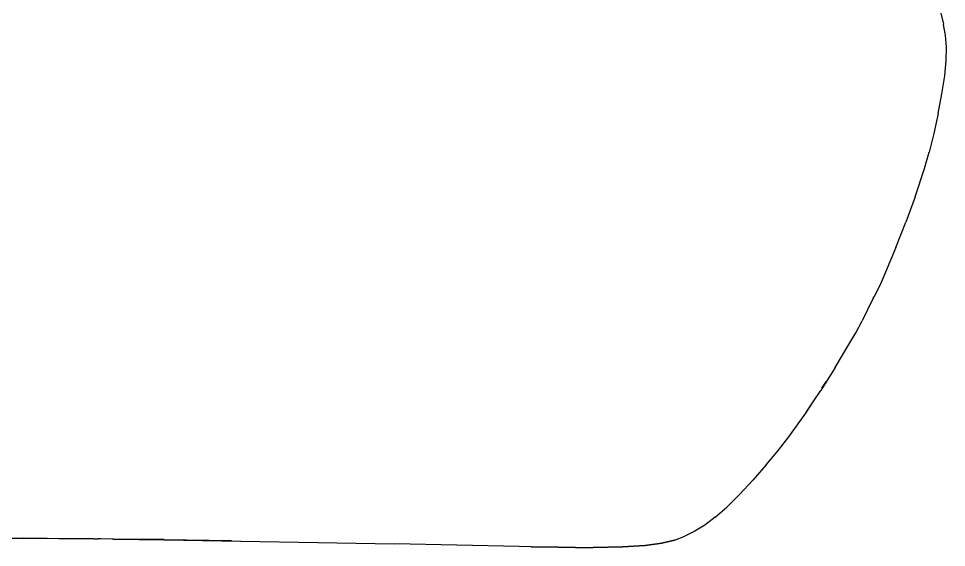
# Model space of a CAD drawing. Header units: millimetres. Extents: x -41292 to 298682, y -22072 to 33155.
# Drawn here: x 29729 to 30338, y 4461 to 4809 of the extents above; entities that cross this region are included whole.
import ezdxf

# ---------------------------------------------------------------- set-up
doc = ezdxf.new("R2010")
doc.units = ezdxf.units.MM

# ---------------------------------------------------------------- blocks, each defined once
blk = doc.blocks.new('AHSISHEUD')
for p, q in [((30962.14, 22460.42), (30963.88, 22453.16)), ((30963.88, 22453.16), (30963.87, 22453.13)), ((30964.12, 22451.65), (30963.87, 22453.13)), ((30965.04, 22445.88), (30964.12, 22451.65)), ((30965.13, 22445.82), (30964.12, 22451.65)), ((30965.73, 22438.01), (30965.13, 22445.82)), ((30965.59, 22429.27), (30965.73, 22438.01)), ((30964.68, 22419.15), (30965.59, 22429.27)), ((30962.76, 22407.28), (30964.68, 22419.15)), ((30960.31, 22394.37), (30962.76, 22407.28)), ((30960.31, 22394.37), (30957.39, 22381.35)), ((30957.39, 22381.35), (30954.3, 22369.01)), ((30951.28, 22358.19), (30954.3, 22369.01)), ((30945.28, 22339.68), (30951.28, 22358.19)), ((30945.28, 22339.68), (30939.06, 22322.92)), ((30932.4, 22306.45), (30939.06, 22322.92)), ((30932.4, 22306.45), (30925.68, 22290.03)), ((30925.68, 22290.03), (30922.09, 22281.9)), ((30922.09, 22281.9), (30918.19, 22274.07)), ((30917.66, 22273), (30910.26, 22258.12)), ((30917.66, 22273), (30918.15, 22273.95)), ((30918.15, 22273.95), (30918.19, 22274.07)), ((30906.11, 22250.28), (30910.26, 22258.12)), ((30901.61, 22242.63), (30906.11, 22250.28)), ((30892.58, 22227.45), (30901.61, 22242.63)), ((30892.58, 22227.45), (30883.12, 22212.47)), ((30884.27, 22214.54), (30885.98, 22217.13)), ((30885.98, 22217.13), (30886.8, 22218.47)), ((30878.14, 22204.88), (30883.12, 22212.47)), ((30883.93, 22213.94), (30884.27, 22214.54)), ((30873.37, 22197.61), (30878.14, 22204.88)), ((30873.46, 22197.56), (30878.14, 22204.88)), ((30862.18, 22181.88), (30873.46, 22197.56)), ((30855.3, 22173.13), (30862.18, 22181.88)), ((30847.26, 22163.45), (30855.3, 22173.13)), ((30847.26, 22163.45), (30838.58, 22153.51)), ((30829.78, 22144.01), (30838.58, 22153.51)), ((30821.38, 22135.61), (30829.78, 22144.01)), ((30813.85, 22129.04), (30821.38, 22135.61)), ((30813.85, 22129.04), (30807.03, 22123.86)), ((30800.47, 22119.87), (30793.94, 22116.73)), ((30807.03, 22123.86), (30800.47, 22119.87)), ((30359.78, 22115.2), (30316.11, 22115.24)), ((30359.66, 22115.47), (30405.64, 22114.86)), ((30359.74, 22115.29), (30359.78, 22115.2)), ((30359.74, 22115.29), (30405.64, 22114.86)), ((30405.64, 22114.86), (30359.78, 22115.2)), ((30405.64, 22114.86), (30408.45, 22114.82)), ((30410.24, 22114.8), (30408.45, 22114.82)), ((30417.6, 22114.69), (30410.24, 22114.8)), ((30418.56, 22114.68), (30417.6, 22114.69)), ((30451.71, 22114.39), (30418.56, 22114.68)), ((30418.56, 22114.68), (30451.79, 22114.23)), ((30451.79, 22114.23), (30603.16, 22111.55)), ((30496.16, 22113.64), (30451.79, 22114.23)), ((30787.1, 22114.09), (30778.72, 22112.07)), ((30778.74, 22112.01), (30787.1, 22114.09)), ((30787.1, 22114.09), (30793.94, 22116.73)), ((30684.98, 22109.82), (30603.16, 22111.55)), ((30692.98, 22109.68), (30684.98, 22109.82)), ((30710.62, 22109.31), (30692.98, 22109.68)), ((30692.98, 22109.68), (30710.58, 22109.37)), ((30710.58, 22109.37), (30710.62, 22109.31)), ((30722.14, 22109.3), (30710.58, 22109.37)), ((30710.62, 22109.31), (30722.14, 22109.3)), ((30722.14, 22109.3), (30733.74, 22109.23)), ((30722.14, 22109.3), (30733.7, 22109.29)), ((30733.7, 22109.29), (30753.2, 22109.61)), ((30733.74, 22109.23), (30733.7, 22109.29)), ((30753.24, 22109.54), (30733.74, 22109.23)), ((30753.2, 22109.61), (30767.81, 22110.54)), ((30753.24, 22109.54), (30753.2, 22109.61)), ((30767.85, 22110.47), (30753.24, 22109.54)), ((30767.81, 22110.54), (30778.72, 22112.07)), ((30767.81, 22110.54), (30767.85, 22110.47)), ((30778.74, 22112.01), (30767.85, 22110.47)), ((30778.72, 22112.07), (30778.74, 22112.01))]:
    blk.add_line(p, q)

msp = doc.modelspace()

# ---------------------------------------------------------------- block references
msp.add_blockref('AHSISHEUD', (-627.37, -17648.09))

doc.saveas('drawing.dxf')
